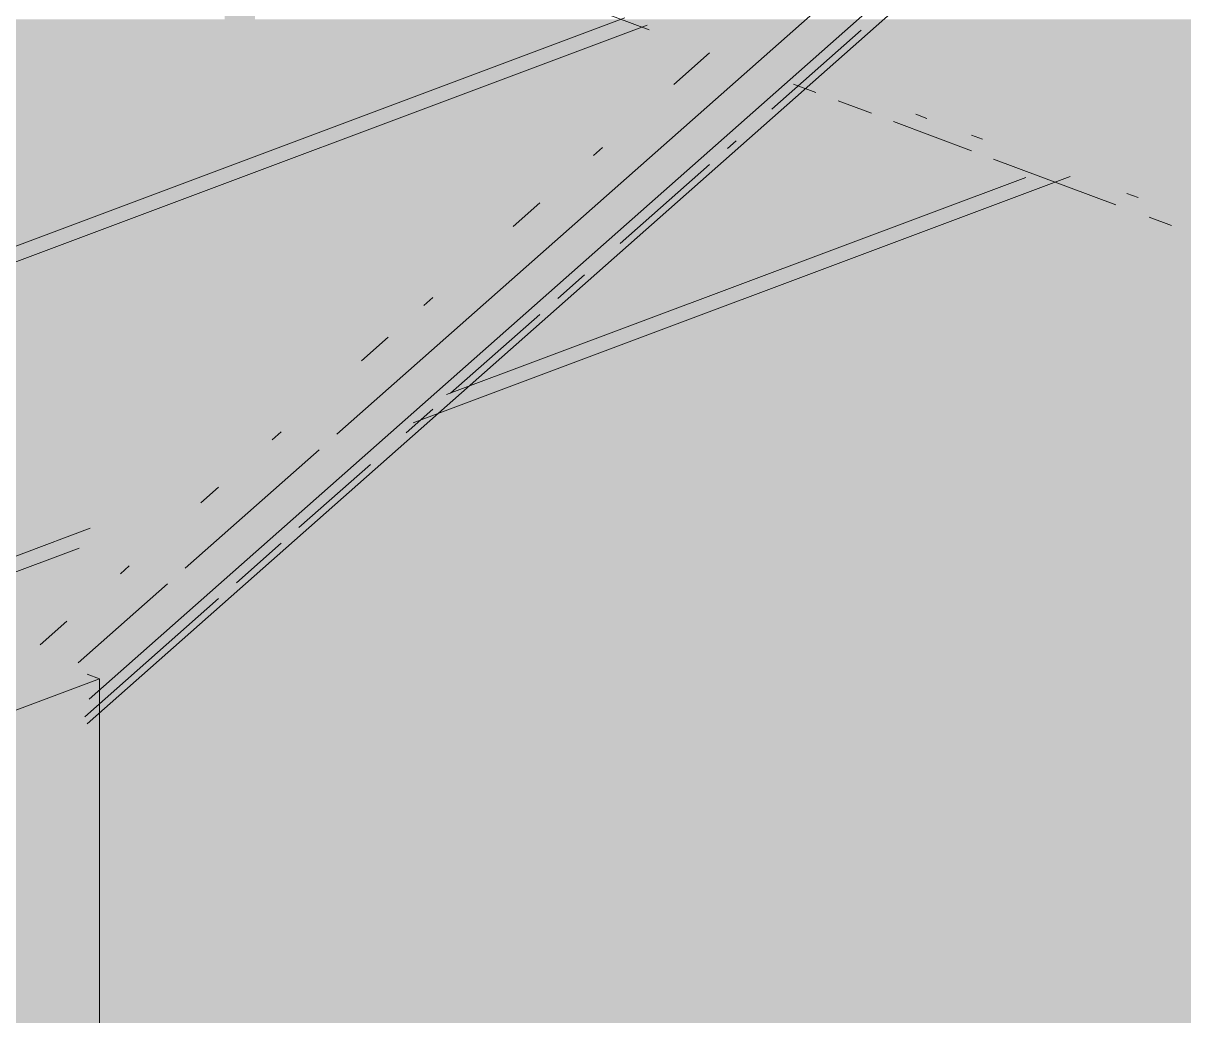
# Paper-space layout '03 3D Building and Roof' of a CAD drawing. Header units: millimetres. Extents: x 5 to 415, y 5 to 292.
# Drawn here: x 95.91 to 102.4, y 57.57 to 63.12 of the extents above; entities that cross this region are included whole.
import ezdxf

# ---------------------------------------------------------------- set-up
doc = ezdxf.new("R2010")
doc.units = ezdxf.units.MM
doc.layers.add('EXISTING', color=7, linetype='Continuous')
doc.layers.add('IMAGES', color=7, linetype='Continuous')

# ---------------------------------------------------------------- blocks, each defined once
blk = doc.blocks.new('SHEET_03')
at = {"layer": 'EXISTING', "color": 250, "lineweight": 9}
for p, q in [((111.2125, 72.5381), (96.2802, 59.342)), ((96.268, 59.2033), (111.2502, 72.4436)), ((97.6663, 60.8244), (110.4012, 72.0786)), ((99.4129, 63.0842), (98.7911, 63.3172)), ((86.1918, 58.2498), (99.277, 63.1516)), ((86.1918, 58.1624), (99.4016, 63.1109)), ((100.1005, 62.6408), (100.5999, 63.0822)), ((99.5511, 62.7788), (99.7509, 62.9554)), ((100.3456, 62.7349), (100.2212, 62.7814)), ((100.6565, 62.6184), (100.4699, 62.6883)), ((100.9052, 62.6126), (100.9673, 62.5893)), ((101.2161, 62.4088), (100.7808, 62.5718)), ((101.2161, 62.4962), (101.2782, 62.4729)), ((99.1017, 62.3816), (99.1516, 62.4258)), ((99.8508, 62.4202), (99.9007, 62.4643)), ((102.0244, 62.106), (101.3404, 62.3622)), ((99.2515, 61.8906), (99.7509, 62.3319)), ((98.0931, 60.8872), (101.7695, 62.2644)), ((98.2801, 61.0446), (101.5202, 62.2584)), ((102.0865, 62.1701), (102.1487, 62.1468)), ((98.6522, 61.9844), (98.802, 62.1168)), ((102.3353, 61.9895), (102.2109, 62.0361)), ((98.9019, 61.5816), (99.0517, 61.714)), ((98.1528, 61.5431), (98.2027, 61.5872)), ((98.3026, 61.052), (98.802, 61.4934)), ((97.8032, 61.2341), (97.953, 61.3665)), ((98.0529, 60.8313), (98.2027, 60.9637)), ((97.3038, 60.7928), (97.3537, 60.8369)), ((96.8173, 60.0741), (97.5664, 60.7361)), ((97.4536, 60.3017), (97.8532, 60.6548)), ((96.9043, 60.4397), (97.0042, 60.528)), ((88.4973, 57.3799), (96.2861, 60.2977)), ((97.104, 59.9928), (97.3537, 60.2135)), ((88.4973, 57.2925), (96.2238, 60.1869)), ((96.4548, 60.0425), (96.5047, 60.0866)), ((96.218, 59.5445), (96.7174, 59.9859)), ((96.255, 59.2425), (97.0042, 59.9045)), ((96.0053, 59.6453), (96.1552, 59.7777)), ((95.5052, 59.1432), (96.3385, 59.4554)), ((96.3385, 59.4554), (96.269, 59.4814)), ((96.3385, 54.3293), (96.3385, 59.4554))]:
    blk.add_line(p, q, dxfattribs=at)
at = {"layer": 'IMAGES', "color": 7}
for points in [[(97.0373, 62.9714), (97.2087, 62.9714), (97.0373, 63.3143), (97.2087, 63.3143)], [(87.2696, 62.9714), (96.0092, 62.9714), (87.2696, 63.1429), (96.0092, 63.1429)], [(96.0092, 62.9714), (96.5233, 62.9714), (96.0092, 63.1429), (96.5233, 63.1429)], [(96.5233, 62.9714), (96.6946, 62.9714), (96.5233, 63.1429), (96.6946, 63.1429)], [(96.6946, 62.9714), (97.0373, 62.9714), (96.6946, 63.1429), (97.0373, 63.1429)], [(97.2087, 62.9714), (97.3801, 62.9714), (97.2087, 63.1429), (97.3801, 63.1429)], [(97.3801, 62.9714), (97.5514, 62.9714), (97.3801, 63.1429), (97.5514, 63.1429)], [(97.5514, 62.9714), (97.7228, 62.9714), (97.5514, 63.1429), (97.7228, 63.1429)], [(97.7228, 62.9714), (98.2369, 62.9714), (97.7228, 63.1429), (98.2369, 63.1429)], [(98.2369, 62.9714), (98.4082, 62.9714), (98.2369, 63.1429), (98.4082, 63.1429)], [(98.4082, 62.9714), (98.5796, 62.9714), (98.4082, 63.1429), (98.5796, 63.1429)], [(98.5796, 62.9714), (98.9223, 62.9714), (98.5796, 63.1429), (98.9223, 63.1429)], [(98.9223, 62.9714), (99.0937, 62.9714), (98.9223, 63.1429), (99.0937, 63.1429)], [(99.0937, 62.9714), (99.2651, 62.9714), (99.0937, 63.1429), (99.2651, 63.1429)], [(99.2651, 62.9714), (99.4364, 62.9714), (99.2651, 63.1429), (99.4364, 63.1429)], [(99.4364, 62.9714), (99.6078, 62.9714), (99.4364, 63.1429), (99.6078, 63.1429)], [(99.6078, 62.9714), (99.9505, 62.9714), (99.6078, 63.1429), (99.9505, 63.1429)], [(99.9505, 62.9714), (100.4646, 62.9714), (99.9505, 63.1429), (100.4646, 63.1429)], [(100.4646, 62.9714), (100.8073, 62.9714), (100.4646, 63.1429), (100.8073, 63.1429)], [(100.8073, 62.9714), (100.9787, 62.9714), (100.8073, 63.1429), (100.9787, 63.1429)], [(100.9787, 62.9714), (101.1501, 62.9714), (100.9787, 63.1429), (101.1501, 63.1429)], [(101.1501, 62.9714), (101.3214, 62.9714), (101.1501, 63.1429), (101.3214, 63.1429)], [(101.3214, 62.9714), (102.0069, 62.9714), (101.3214, 63.1429), (102.0069, 63.1429)], [(102.0069, 62.9714), (102.1782, 62.9714), (102.0069, 63.1429), (102.1782, 63.1429)], [(102.1782, 62.9714), (102.521, 62.9714), (102.1782, 63.1429), (102.521, 63.1429)], [(95.8378, 62.8), (96.0092, 62.8), (95.8378, 62.9714), (96.0092, 62.9714)], [(96.0092, 62.8), (96.1805, 62.8), (96.0092, 62.9714), (96.1805, 62.9714)], [(96.1805, 62.8), (96.3519, 62.8), (96.1805, 62.9714), (96.3519, 62.9714)], [(96.3519, 62.8), (96.5233, 62.8), (96.3519, 62.9714), (96.5233, 62.9714)], [(96.5233, 62.8), (97.0373, 62.8), (96.5233, 62.9714), (97.0373, 62.9714)], [(97.0373, 62.8), (97.2087, 62.8), (97.0373, 62.9714), (97.2087, 62.9714)], [(97.2087, 62.8), (97.8942, 62.8), (97.2087, 62.9714), (97.8942, 62.9714)], [(97.8942, 62.8), (98.0655, 62.8), (97.8942, 62.9714), (98.0655, 62.9714)], [(98.0655, 62.8), (98.2369, 62.8), (98.0655, 62.9714), (98.2369, 62.9714)], [(98.2369, 62.8), (98.4082, 62.8), (98.2369, 62.9714), (98.4082, 62.9714)], [(98.4082, 62.8), (98.5796, 62.8), (98.4082, 62.9714), (98.5796, 62.9714)], [(98.5796, 62.6286), (98.751, 62.6286), (98.5796, 62.9714), (98.751, 62.9714)], [(98.751, 62.8), (99.0937, 62.8), (98.751, 62.9714), (99.0937, 62.9714)], [(99.0937, 62.8), (99.2651, 62.8), (99.0937, 62.9714), (99.2651, 62.9714)], [(99.2651, 62.8), (99.4364, 62.8), (99.2651, 62.9714), (99.4364, 62.9714)], [(99.4364, 62.8), (99.6078, 62.8), (99.4364, 62.9714), (99.6078, 62.9714)], [(99.6078, 62.8), (99.9505, 62.8), (99.6078, 62.9714), (99.9505, 62.9714)], [(99.9505, 62.8), (100.1219, 62.8), (99.9505, 62.9714), (100.1219, 62.9714)], [(100.1219, 62.8), (100.2932, 62.8), (100.1219, 62.9714), (100.2932, 62.9714)], [(100.2932, 62.8), (100.636, 62.8), (100.2932, 62.9714), (100.636, 62.9714)], [(100.636, 62.8), (100.8073, 62.8), (100.636, 62.9714), (100.8073, 62.9714)], [(100.8073, 62.8), (100.9787, 62.8), (100.8073, 62.9714), (100.9787, 62.9714)], [(100.9787, 62.8), (101.1501, 62.8), (100.9787, 62.9714), (101.1501, 62.9714)], [(101.1501, 62.8), (101.6641, 62.8), (101.1501, 62.9714), (101.6641, 62.9714)], [(101.6641, 62.8), (101.8355, 62.8), (101.6641, 62.9714), (101.8355, 62.9714)], [(101.8355, 62.8), (102.521, 62.8), (101.8355, 62.9714), (102.521, 62.9714)], [(95.8378, 62.6286), (96.0092, 62.6286), (95.8378, 62.8), (96.0092, 62.8)], [(96.0092, 62.6286), (96.3519, 62.6286), (96.0092, 62.8), (96.3519, 62.8)], [(96.3519, 62.6286), (96.5233, 62.6286), (96.3519, 62.8), (96.5233, 62.8)], [(96.5233, 62.6286), (97.5514, 62.6286), (96.5233, 62.8), (97.5514, 62.8)], [(97.5514, 62.6286), (97.7228, 62.6286), (97.5514, 62.8), (97.7228, 62.8)], [(97.7228, 62.6286), (98.0655, 62.6286), (97.7228, 62.8), (98.0655, 62.8)], [(98.0655, 62.6286), (98.2369, 62.6286), (98.0655, 62.8), (98.2369, 62.8)], [(98.2369, 62.6286), (98.5796, 62.6286), (98.2369, 62.8), (98.5796, 62.8)], [(98.751, 62.6286), (98.9223, 62.6286), (98.751, 62.8), (98.9223, 62.8)], [(98.9223, 62.4571), (99.0937, 62.4571), (98.9223, 62.8), (99.0937, 62.8)], [(99.0937, 62.6286), (99.2651, 62.6286), (99.0937, 62.8), (99.2651, 62.8)], [(99.2651, 62.6286), (99.4364, 62.6286), (99.2651, 62.8), (99.4364, 62.8)], [(99.4364, 62.4571), (99.6078, 62.4571), (99.4364, 62.8), (99.6078, 62.8)], [(99.6078, 62.6286), (100.1219, 62.6286), (99.6078, 62.8), (100.1219, 62.8)], [(100.1219, 62.6286), (100.2932, 62.6286), (100.1219, 62.8), (100.2932, 62.8)], [(100.2932, 62.6286), (100.4646, 62.6286), (100.2932, 62.8), (100.4646, 62.8)], [(100.4646, 62.6286), (100.636, 62.6286), (100.4646, 62.8), (100.636, 62.8)], [(100.636, 62.6286), (100.9787, 62.6286), (100.636, 62.8), (100.9787, 62.8)], [(100.9787, 62.6286), (101.1501, 62.6286), (100.9787, 62.8), (101.1501, 62.8)], [(101.1501, 62.6286), (101.3214, 62.6286), (101.1501, 62.8), (101.3214, 62.8)], [(101.3214, 62.6286), (101.4928, 62.6286), (101.3214, 62.8), (101.4928, 62.8)], [(101.4928, 62.6286), (101.6641, 62.6286), (101.4928, 62.8), (101.6641, 62.8)], [(101.6641, 62.6286), (101.8355, 62.6286), (101.6641, 62.8), (101.8355, 62.8)], [(101.8355, 62.6286), (102.8637, 62.6286), (101.8355, 62.8), (102.8637, 62.8)], [(95.4951, 62.4571), (96.866, 62.4571), (95.4951, 62.6286), (96.866, 62.6286)], [(96.866, 62.4571), (97.3801, 62.4571), (96.866, 62.6286), (97.3801, 62.6286)], [(97.3801, 62.4571), (97.5514, 62.4571), (97.3801, 62.6286), (97.5514, 62.6286)], [(97.5514, 62.4571), (97.7228, 62.4571), (97.5514, 62.6286), (97.7228, 62.6286)], [(97.7228, 62.4571), (97.8942, 62.4571), (97.7228, 62.6286), (97.8942, 62.6286)], [(97.8942, 62.4571), (98.0655, 62.4571), (97.8942, 62.6286), (98.0655, 62.6286)], [(98.0655, 62.4571), (98.4082, 62.4571), (98.0655, 62.6286), (98.4082, 62.6286)], [(98.4082, 62.4571), (98.5796, 62.4571), (98.4082, 62.6286), (98.5796, 62.6286)], [(98.5796, 62.4571), (98.9223, 62.4571), (98.5796, 62.6286), (98.9223, 62.6286)], [(99.0937, 62.4571), (99.2651, 62.4571), (99.0937, 62.6286), (99.2651, 62.6286)], [(99.2651, 62.4571), (99.4364, 62.4571), (99.2651, 62.6286), (99.4364, 62.6286)], [(99.6078, 62.4571), (99.9505, 62.4571), (99.6078, 62.6286), (99.9505, 62.6286)], [(99.9505, 62.4571), (100.2932, 62.4571), (99.9505, 62.6286), (100.2932, 62.6286)], [(100.2932, 62.4571), (100.4646, 62.4571), (100.2932, 62.6286), (100.4646, 62.6286)], [(100.4646, 62.4571), (100.8073, 62.4571), (100.4646, 62.6286), (100.8073, 62.6286)], [(100.8073, 62.4571), (100.9787, 62.4571), (100.8073, 62.6286), (100.9787, 62.6286)], [(100.9787, 62.4571), (101.1501, 62.4571), (100.9787, 62.6286), (101.1501, 62.6286)], [(101.1501, 62.4571), (101.3214, 62.4571), (101.1501, 62.6286), (101.3214, 62.6286)], [(101.3214, 62.4571), (101.6641, 62.4571), (101.3214, 62.6286), (101.6641, 62.6286)], [(101.6641, 62.4571), (101.8355, 62.4571), (101.6641, 62.6286), (101.8355, 62.6286)], [(101.8355, 62.4571), (102.0069, 62.4571), (101.8355, 62.6286), (102.0069, 62.6286)], [(102.0069, 62.4571), (103.5491, 62.4571), (102.0069, 62.6286), (103.5491, 62.6286)], [(95.4951, 62.2857), (96.5233, 62.2857), (95.4951, 62.4571), (96.5233, 62.4571)], [(96.5233, 62.2857), (96.6946, 62.2857), (96.5233, 62.4571), (96.6946, 62.4571)], [(96.6946, 62.2857), (96.866, 62.2857), (96.6946, 62.4571), (96.866, 62.4571)], [(96.866, 62.2857), (97.0373, 62.2857), (96.866, 62.4571), (97.0373, 62.4571)], [(97.0373, 62.2857), (97.2087, 62.2857), (97.0373, 62.4571), (97.2087, 62.4571)], [(97.2087, 62.1143), (97.3801, 62.1143), (97.2087, 62.4571), (97.3801, 62.4571)], [(97.3801, 62.2857), (97.7228, 62.2857), (97.3801, 62.4571), (97.7228, 62.4571)], [(97.7228, 62.2857), (97.8942, 62.2857), (97.7228, 62.4571), (97.8942, 62.4571)], [(97.8942, 62.2857), (98.0655, 62.2857), (97.8942, 62.4571), (98.0655, 62.4571)], [(98.0655, 62.1143), (98.2369, 62.1143), (98.0655, 62.4571), (98.2369, 62.4571)], [(98.2369, 62.2857), (98.4082, 62.2857), (98.2369, 62.4571), (98.4082, 62.4571)], [(98.4082, 61.9429), (98.5796, 61.9429), (98.4082, 62.4571), (98.5796, 62.4571)], [(98.5796, 62.2857), (98.751, 62.2857), (98.5796, 62.4571), (98.751, 62.4571)], [(98.751, 62.2857), (98.9223, 62.2857), (98.751, 62.4571), (98.9223, 62.4571)], [(98.9223, 62.2857), (99.0937, 62.2857), (98.9223, 62.4571), (99.0937, 62.4571)], [(99.0937, 62.2857), (99.2651, 62.2857), (99.0937, 62.4571), (99.2651, 62.4571)], [(99.2651, 62.2857), (99.6078, 62.2857), (99.2651, 62.4571), (99.6078, 62.4571)], [(99.6078, 62.2857), (99.7792, 62.2857), (99.6078, 62.4571), (99.7792, 62.4571)], [(99.7792, 62.2857), (100.1219, 62.2857), (99.7792, 62.4571), (100.1219, 62.4571)], [(100.1219, 62.2857), (100.2932, 62.2857), (100.1219, 62.4571), (100.2932, 62.4571)], [(100.2932, 62.2857), (100.4646, 62.2857), (100.2932, 62.4571), (100.4646, 62.4571)], [(100.4646, 62.1143), (100.636, 62.1143), (100.4646, 62.4571), (100.636, 62.4571)], [(100.636, 62.2857), (100.9787, 62.2857), (100.636, 62.4571), (100.9787, 62.4571)], [(100.9787, 62.2857), (101.1501, 62.2857), (100.9787, 62.4571), (101.1501, 62.4571)], [(101.1501, 62.2857), (101.3214, 62.2857), (101.1501, 62.4571), (101.3214, 62.4571)], [(101.3214, 62.2857), (101.4928, 62.2857), (101.3214, 62.4571), (101.4928, 62.4571)], [(101.4928, 62.2857), (101.6641, 62.2857), (101.4928, 62.4571), (101.6641, 62.4571)], [(101.6641, 62.2857), (101.8355, 62.2857), (101.6641, 62.4571), (101.8355, 62.4571)], [(101.8355, 62.2857), (102.0069, 62.2857), (101.8355, 62.4571), (102.0069, 62.4571)], [(102.0069, 62.2857), (102.3496, 62.2857), (102.0069, 62.4571), (102.3496, 62.4571)], [(102.3496, 62.2857), (102.6923, 62.2857), (102.3496, 62.4571), (102.6923, 62.4571)], [(94.6383, 62.1143), (96.0092, 62.1143), (94.6383, 62.2857), (96.0092, 62.2857)], [(96.0092, 62.1143), (96.1805, 62.1143), (96.0092, 62.2857), (96.1805, 62.2857)], [(96.1805, 62.1143), (96.3519, 62.1143), (96.1805, 62.2857), (96.3519, 62.2857)], [(96.3519, 62.1143), (96.5233, 62.1143), (96.3519, 62.2857), (96.5233, 62.2857)], [(96.5233, 62.1143), (96.6946, 62.1143), (96.5233, 62.2857), (96.6946, 62.2857)], [(96.6946, 62.1143), (96.866, 62.1143), (96.6946, 62.2857), (96.866, 62.2857)], [(96.866, 62.1143), (97.0373, 62.1143), (96.866, 62.2857), (97.0373, 62.2857)], [(97.0373, 62.1143), (97.2087, 62.1143), (97.0373, 62.2857), (97.2087, 62.2857)], [(97.3801, 62.1143), (97.5514, 62.1143), (97.3801, 62.2857), (97.5514, 62.2857)], [(97.5514, 62.1143), (97.7228, 62.1143), (97.5514, 62.2857), (97.7228, 62.2857)], [(97.7228, 62.1143), (98.0655, 62.1143), (97.7228, 62.2857), (98.0655, 62.2857)], [(98.2369, 62.1143), (98.4082, 62.1143), (98.2369, 62.2857), (98.4082, 62.2857)], [(98.5796, 62.1143), (98.9223, 62.1143), (98.5796, 62.2857), (98.9223, 62.2857)], [(98.9223, 62.1143), (99.2651, 62.1143), (98.9223, 62.2857), (99.2651, 62.2857)], [(99.2651, 62.1143), (99.6078, 62.1143), (99.2651, 62.2857), (99.6078, 62.2857)], [(99.6078, 62.1143), (99.7792, 62.1143), (99.6078, 62.2857), (99.7792, 62.2857)], [(99.7792, 62.1143), (99.9505, 62.1143), (99.7792, 62.2857), (99.9505, 62.2857)], [(99.9505, 62.1143), (100.1219, 62.1143), (99.9505, 62.2857), (100.1219, 62.2857)], [(100.1219, 62.1143), (100.4646, 62.1143), (100.1219, 62.2857), (100.4646, 62.2857)], [(100.636, 62.1143), (100.8073, 62.1143), (100.636, 62.2857), (100.8073, 62.2857)], [(100.8073, 62.1143), (100.9787, 62.1143), (100.8073, 62.2857), (100.9787, 62.2857)], [(100.9787, 62.1143), (101.1501, 62.1143), (100.9787, 62.2857), (101.1501, 62.2857)], [(101.1501, 62.1143), (101.3214, 62.1143), (101.1501, 62.2857), (101.3214, 62.2857)], [(101.3214, 62.1143), (101.6641, 62.1143), (101.3214, 62.2857), (101.6641, 62.2857)], [(101.6641, 62.1143), (101.8355, 62.1143), (101.6641, 62.2857), (101.8355, 62.2857)], [(101.8355, 62.1143), (102.0069, 62.1143), (101.8355, 62.2857), (102.0069, 62.2857)], [(102.0069, 62.1143), (102.1782, 62.1143), (102.0069, 62.2857), (102.1782, 62.2857)], [(102.1782, 62.1143), (102.3496, 62.1143), (102.1782, 62.2857), (102.3496, 62.2857)], [(102.3496, 62.1143), (102.6923, 62.1143), (102.3496, 62.2857), (102.6923, 62.2857)], [(95.8378, 61.9429), (96.0092, 61.9429), (95.8378, 62.1143), (96.0092, 62.1143)], [(96.0092, 61.9429), (96.1805, 61.9429), (96.0092, 62.1143), (96.1805, 62.1143)], [(96.1805, 61.9429), (96.3519, 61.9429), (96.1805, 62.1143), (96.3519, 62.1143)], [(96.3519, 61.9429), (96.866, 61.9429), (96.3519, 62.1143), (96.866, 62.1143)], [(96.866, 61.9429), (97.0373, 61.9429), (96.866, 62.1143), (97.0373, 62.1143)], [(97.0373, 61.9429), (97.2087, 61.9429), (97.0373, 62.1143), (97.2087, 62.1143)], [(97.2087, 61.9429), (97.5514, 61.9429), (97.2087, 62.1143), (97.5514, 62.1143)], [(97.5514, 61.9429), (98.0655, 61.9429), (97.5514, 62.1143), (98.0655, 62.1143)], [(98.0655, 61.9429), (98.2369, 61.9429), (98.0655, 62.1143), (98.2369, 62.1143)], [(98.2369, 61.9429), (98.4082, 61.9429), (98.2369, 62.1143), (98.4082, 62.1143)], [(98.5796, 61.7714), (98.751, 61.7714), (98.5796, 62.1143), (98.751, 62.1143)], [(98.751, 61.9429), (99.4364, 61.9429), (98.751, 62.1143), (99.4364, 62.1143)], [(99.4364, 61.9429), (99.6078, 61.9429), (99.4364, 62.1143), (99.6078, 62.1143)], [(99.6078, 61.9429), (99.7792, 61.9429), (99.6078, 62.1143), (99.7792, 62.1143)], [(99.7792, 61.9429), (99.9505, 61.9429), (99.7792, 62.1143), (99.9505, 62.1143)], [(99.9505, 61.9429), (100.1219, 61.9429), (99.9505, 62.1143), (100.1219, 62.1143)], [(100.1219, 61.9429), (100.2932, 61.9429), (100.1219, 62.1143), (100.2932, 62.1143)], [(100.2932, 61.9429), (100.4646, 61.9429), (100.2932, 62.1143), (100.4646, 62.1143)], [(100.4646, 61.9429), (100.636, 61.9429), (100.4646, 62.1143), (100.636, 62.1143)], [(100.636, 61.9429), (100.8073, 61.9429), (100.636, 62.1143), (100.8073, 62.1143)], [(100.8073, 61.9429), (100.9787, 61.9429), (100.8073, 62.1143), (100.9787, 62.1143)], [(100.9787, 61.9429), (101.1501, 61.9429), (100.9787, 62.1143), (101.1501, 62.1143)], [(101.1501, 61.9429), (101.3214, 61.9429), (101.1501, 62.1143), (101.3214, 62.1143)], [(101.3214, 61.9429), (101.6641, 61.9429), (101.3214, 62.1143), (101.6641, 62.1143)], [(101.6641, 61.9429), (101.8355, 61.9429), (101.6641, 62.1143), (101.8355, 62.1143)], [(101.8355, 61.9429), (102.1782, 61.9429), (101.8355, 62.1143), (102.1782, 62.1143)], [(102.1782, 61.9429), (102.3496, 61.9429), (102.1782, 62.1143), (102.3496, 62.1143)], [(102.3496, 61.9429), (102.6923, 61.9429), (102.3496, 62.1143), (102.6923, 62.1143)], [(95.8378, 61.6), (96.0092, 61.6), (95.8378, 61.9429), (96.0092, 61.9429)], [(96.0092, 61.7714), (96.3519, 61.7714), (96.0092, 61.9429), (96.3519, 61.9429)], [(96.3519, 61.7714), (96.5233, 61.7714), (96.3519, 61.9429), (96.5233, 61.9429)], [(96.5233, 61.7714), (96.6946, 61.7714), (96.5233, 61.9429), (96.6946, 61.9429)], [(96.6946, 61.7714), (97.0373, 61.7714), (96.6946, 61.9429), (97.0373, 61.9429)], [(97.0373, 61.7714), (97.8942, 61.7714), (97.0373, 61.9429), (97.8942, 61.9429)], [(97.8942, 61.7714), (98.0655, 61.7714), (97.8942, 61.9429), (98.0655, 61.9429)], [(98.0655, 61.7714), (98.2369, 61.7714), (98.0655, 61.9429), (98.2369, 61.9429)], [(98.2369, 61.7714), (98.4082, 61.7714), (98.2369, 61.9429), (98.4082, 61.9429)], [(98.4082, 61.7714), (98.5796, 61.7714), (98.4082, 61.9429), (98.5796, 61.9429)], [(98.751, 61.7714), (98.9223, 61.7714), (98.751, 61.9429), (98.9223, 61.9429)], [(98.9223, 61.7714), (99.0937, 61.7714), (98.9223, 61.9429), (99.0937, 61.9429)], [(99.0937, 61.7714), (99.2651, 61.7714), (99.0937, 61.9429), (99.2651, 61.9429)], [(99.2651, 61.7714), (99.4364, 61.7714), (99.2651, 61.9429), (99.4364, 61.9429)], [(99.4364, 61.7714), (99.6078, 61.7714), (99.4364, 61.9429), (99.6078, 61.9429)], [(99.6078, 61.6), (99.7792, 61.6), (99.6078, 61.9429), (99.7792, 61.9429)], [(99.7792, 61.7714), (99.9505, 61.7714), (99.7792, 61.9429), (99.9505, 61.9429)], [(99.9505, 61.7714), (100.1219, 61.7714), (99.9505, 61.9429), (100.1219, 61.9429)], [(100.1219, 61.7714), (100.2932, 61.7714), (100.1219, 61.9429), (100.2932, 61.9429)], [(100.2932, 61.7714), (100.4646, 61.7714), (100.2932, 61.9429), (100.4646, 61.9429)], [(100.4646, 61.7714), (100.9787, 61.7714), (100.4646, 61.9429), (100.9787, 61.9429)], [(100.9787, 61.7714), (101.1501, 61.7714), (100.9787, 61.9429), (101.1501, 61.9429)], [(101.1501, 61.7714), (101.3214, 61.7714), (101.1501, 61.9429), (101.3214, 61.9429)], [(101.3214, 61.7714), (101.6641, 61.7714), (101.3214, 61.9429), (101.6641, 61.9429)], [(101.6641, 61.7714), (101.8355, 61.7714), (101.6641, 61.9429), (101.8355, 61.9429)], [(101.8355, 61.7714), (102.1782, 61.7714), (101.8355, 61.9429), (102.1782, 61.9429)], [(102.1782, 61.7714), (102.3496, 61.7714), (102.1782, 61.9429), (102.3496, 61.9429)], [(102.3496, 61.7714), (102.521, 61.7714), (102.3496, 61.9429), (102.521, 61.9429)], [(96.0092, 61.6), (96.1805, 61.6), (96.0092, 61.7714), (96.1805, 61.7714)], [(96.1805, 61.6), (96.6946, 61.6), (96.1805, 61.7714), (96.6946, 61.7714)], [(96.6946, 61.6), (97.7228, 61.6), (96.6946, 61.7714), (97.7228, 61.7714)], [(97.7228, 61.4286), (97.8942, 61.4286), (97.7228, 61.7714), (97.8942, 61.7714)], [(97.8942, 61.6), (98.0655, 61.6), (97.8942, 61.7714), (98.0655, 61.7714)], [(98.0655, 61.6), (98.2369, 61.6), (98.0655, 61.7714), (98.2369, 61.7714)], [(98.2369, 61.6), (98.4082, 61.6), (98.2369, 61.7714), (98.4082, 61.7714)], [(98.4082, 61.6), (98.751, 61.6), (98.4082, 61.7714), (98.751, 61.7714)], [(98.751, 61.4286), (99.0937, 61.4286), (98.751, 61.7714), (99.0937, 61.7714)], [(99.0937, 61.6), (99.2651, 61.6), (99.0937, 61.7714), (99.2651, 61.7714)], [(99.2651, 61.6), (99.4364, 61.6), (99.2651, 61.7714), (99.4364, 61.7714)], [(99.4364, 61.6), (99.6078, 61.6), (99.4364, 61.7714), (99.6078, 61.7714)], [(99.7792, 61.6), (99.9505, 61.6), (99.7792, 61.7714), (99.9505, 61.7714)], [(99.9505, 61.6), (100.1219, 61.6), (99.9505, 61.7714), (100.1219, 61.7714)], [(100.1219, 61.6), (100.2932, 61.6), (100.1219, 61.7714), (100.2932, 61.7714)], [(100.2932, 61.6), (100.4646, 61.6), (100.2932, 61.7714), (100.4646, 61.7714)], [(100.4646, 61.6), (100.636, 61.6), (100.4646, 61.7714), (100.636, 61.7714)], [(100.636, 61.6), (100.8073, 61.6), (100.636, 61.7714), (100.8073, 61.7714)], [(100.8073, 61.6), (101.3214, 61.6), (100.8073, 61.7714), (101.3214, 61.7714)], [(101.3214, 61.6), (102.1782, 61.6), (101.3214, 61.7714), (102.1782, 61.7714)], [(102.1782, 61.6), (102.6923, 61.6), (102.1782, 61.7714), (102.6923, 61.7714)], [(95.8378, 61.4286), (96.1805, 61.4286), (95.8378, 61.6), (96.1805, 61.6)], [(96.1805, 61.4286), (97.5514, 61.4286), (96.1805, 61.6), (97.5514, 61.6)], [(97.5514, 61.4286), (97.7228, 61.4286), (97.5514, 61.6), (97.7228, 61.6)], [(97.8942, 61.4286), (98.2369, 61.4286), (97.8942, 61.6), (98.2369, 61.6)], [(98.2369, 61.4286), (98.4082, 61.4286), (98.2369, 61.6), (98.4082, 61.6)], [(98.4082, 61.4286), (98.751, 61.4286), (98.4082, 61.6), (98.751, 61.6)], [(99.0937, 61.4286), (99.2651, 61.4286), (99.0937, 61.6), (99.2651, 61.6)], [(99.2651, 61.4286), (99.4364, 61.4286), (99.2651, 61.6), (99.4364, 61.6)], [(99.4364, 61.4286), (99.6078, 61.4286), (99.4364, 61.6), (99.6078, 61.6)], [(99.6078, 61.4286), (100.1219, 61.4286), (99.6078, 61.6), (100.1219, 61.6)], [(100.1219, 61.4286), (100.4646, 61.4286), (100.1219, 61.6), (100.4646, 61.6)], [(100.4646, 61.4286), (100.8073, 61.4286), (100.4646, 61.6), (100.8073, 61.6)], [(100.8073, 61.4286), (102.6923, 61.4286), (100.8073, 61.6), (102.6923, 61.6)], [(95.8378, 61.2571), (97.5514, 61.2571), (95.8378, 61.4286), (97.5514, 61.4286)], [(97.5514, 61.2571), (97.8942, 61.2571), (97.5514, 61.4286), (97.8942, 61.4286)], [(97.8942, 61.0857), (98.0655, 61.0857), (97.8942, 61.4286), (98.0655, 61.4286)], [(98.0655, 61.2571), (98.4082, 61.2571), (98.0655, 61.4286), (98.4082, 61.4286)], [(98.4082, 61.2571), (98.5796, 61.2571), (98.4082, 61.4286), (98.5796, 61.4286)], [(98.5796, 61.2571), (98.751, 61.2571), (98.5796, 61.4286), (98.751, 61.4286)], [(98.751, 61.2571), (98.9223, 61.2571), (98.751, 61.4286), (98.9223, 61.4286)], [(98.9223, 61.2571), (99.0937, 61.2571), (98.9223, 61.4286), (99.0937, 61.4286)], [(99.0937, 61.0857), (99.2651, 61.0857), (99.0937, 61.4286), (99.2651, 61.4286)], [(99.2651, 61.2571), (99.6078, 61.2571), (99.2651, 61.4286), (99.6078, 61.4286)], [(99.6078, 61.2571), (99.9505, 61.2571), (99.6078, 61.4286), (99.9505, 61.4286)], [(99.9505, 61.2571), (100.1219, 61.2571), (99.9505, 61.4286), (100.1219, 61.4286)], [(100.1219, 61.2571), (100.4646, 61.2571), (100.1219, 61.4286), (100.4646, 61.4286)], [(100.4646, 61.2571), (102.8637, 61.2571), (100.4646, 61.4286), (102.8637, 61.4286)], [(95.3237, 61.0857), (97.0373, 61.0857), (95.3237, 61.2571), (97.0373, 61.2571)], [(97.0373, 61.0857), (97.2087, 61.0857), (97.0373, 61.2571), (97.2087, 61.2571)], [(97.2087, 61.0857), (97.3801, 61.0857), (97.2087, 61.2571), (97.3801, 61.2571)], [(97.3801, 61.0857), (97.5514, 61.0857), (97.3801, 61.2571), (97.5514, 61.2571)], [(97.5514, 61.0857), (97.7228, 61.0857), (97.5514, 61.2571), (97.7228, 61.2571)], [(97.7228, 61.0857), (97.8942, 61.0857), (97.7228, 61.2571), (97.8942, 61.2571)], [(98.0655, 61.0857), (98.2369, 61.0857), (98.0655, 61.2571), (98.2369, 61.2571)], [(98.2369, 61.0857), (98.4082, 61.0857), (98.2369, 61.2571), (98.4082, 61.2571)], [(98.4082, 61.0857), (98.5796, 61.0857), (98.4082, 61.2571), (98.5796, 61.2571)], [(98.5796, 61.0857), (98.751, 61.0857), (98.5796, 61.2571), (98.751, 61.2571)], [(98.751, 61.0857), (99.0937, 61.0857), (98.751, 61.2571), (99.0937, 61.2571)], [(99.2651, 61.0857), (99.4364, 61.0857), (99.2651, 61.2571), (99.4364, 61.2571)], [(99.4364, 61.0857), (99.6078, 61.0857), (99.4364, 61.2571), (99.6078, 61.2571)], [(99.6078, 61.0857), (99.9505, 61.0857), (99.6078, 61.2571), (99.9505, 61.2571)], [(99.9505, 61.0857), (103.5491, 61.0857), (99.9505, 61.2571), (103.5491, 61.2571)], [(94.8096, 60.9143), (96.6946, 60.9143), (94.8096, 61.0857), (96.6946, 61.0857)], [(96.6946, 60.9143), (97.0373, 60.9143), (96.6946, 61.0857), (97.0373, 61.0857)], [(97.0373, 60.9143), (97.2087, 60.9143), (97.0373, 61.0857), (97.2087, 61.0857)], [(97.2087, 60.9143), (97.3801, 60.9143), (97.2087, 61.0857), (97.3801, 61.0857)], [(97.3801, 60.9143), (97.7228, 60.9143), (97.3801, 61.0857), (97.7228, 61.0857)], [(97.7228, 60.9143), (97.8942, 60.9143), (97.7228, 61.0857), (97.8942, 61.0857)], [(97.8942, 60.9143), (98.2369, 60.9143), (97.8942, 61.0857), (98.2369, 61.0857)], [(98.2369, 60.9143), (98.751, 60.9143), (98.2369, 61.0857), (98.751, 61.0857)], [(98.751, 60.9143), (98.9223, 60.9143), (98.751, 61.0857), (98.9223, 61.0857)], [(98.9223, 60.9143), (99.0937, 60.9143), (98.9223, 61.0857), (99.0937, 61.0857)], [(99.0937, 60.9143), (99.4364, 60.9143), (99.0937, 61.0857), (99.4364, 61.0857)], [(99.4364, 60.9143), (104.0632, 60.9143), (99.4364, 61.0857), (104.0632, 61.0857)], [(94.4669, 60.7429), (96.0092, 60.7429), (94.4669, 60.9143), (96.0092, 60.9143)], [(96.0092, 60.7429), (96.3519, 60.7429), (96.0092, 60.9143), (96.3519, 60.9143)], [(96.3519, 60.5714), (96.5233, 60.5714), (96.3519, 60.9143), (96.5233, 60.9143)], [(96.5233, 60.7429), (96.6946, 60.7429), (96.5233, 60.9143), (96.6946, 60.9143)], [(96.6946, 60.7429), (96.866, 60.7429), (96.6946, 60.9143), (96.866, 60.9143)], [(96.866, 60.7429), (97.0373, 60.7429), (96.866, 60.9143), (97.0373, 60.9143)], [(97.0373, 60.7429), (97.2087, 60.7429), (97.0373, 60.9143), (97.2087, 60.9143)], [(97.2087, 60.7429), (97.3801, 60.7429), (97.2087, 60.9143), (97.3801, 60.9143)], [(97.3801, 60.7429), (97.5514, 60.7429), (97.3801, 60.9143), (97.5514, 60.9143)], [(97.5514, 60.7429), (97.7228, 60.7429), (97.5514, 60.9143), (97.7228, 60.9143)], [(97.7228, 60.7429), (98.0655, 60.7429), (97.7228, 60.9143), (98.0655, 60.9143)], [(98.0655, 60.7429), (98.2369, 60.7429), (98.0655, 60.9143), (98.2369, 60.9143)], [(98.2369, 60.7429), (98.4082, 60.7429), (98.2369, 60.9143), (98.4082, 60.9143)], [(98.4082, 60.5714), (98.5796, 60.5714), (98.4082, 60.9143), (98.5796, 60.9143)], [(98.5796, 60.7429), (98.9223, 60.7429), (98.5796, 60.9143), (98.9223, 60.9143)], [(98.9223, 60.7429), (99.0937, 60.7429), (98.9223, 60.9143), (99.0937, 60.9143)], [(99.0937, 60.7429), (104.406, 60.7429), (99.0937, 60.9143), (104.406, 60.9143)], [(93.9528, 60.5714), (96.0092, 60.5714), (93.9528, 60.7429), (96.0092, 60.7429)], [(96.0092, 60.5714), (96.1805, 60.5714), (96.0092, 60.7429), (96.1805, 60.7429)], [(96.1805, 60.5714), (96.3519, 60.5714), (96.1805, 60.7429), (96.3519, 60.7429)], [(96.5233, 60.5714), (96.866, 60.5714), (96.5233, 60.7429), (96.866, 60.7429)], [(96.866, 60.5714), (97.0373, 60.5714), (96.866, 60.7429), (97.0373, 60.7429)], [(97.0373, 60.5714), (97.2087, 60.5714), (97.0373, 60.7429), (97.2087, 60.7429)], [(97.2087, 60.5714), (97.3801, 60.5714), (97.2087, 60.7429), (97.3801, 60.7429)], [(97.3801, 60.5714), (97.5514, 60.5714), (97.3801, 60.7429), (97.5514, 60.7429)], [(97.5514, 60.5714), (97.7228, 60.5714), (97.5514, 60.7429), (97.7228, 60.7429)], [(97.7228, 60.5714), (98.0655, 60.5714), (97.7228, 60.7429), (98.0655, 60.7429)], [(98.0655, 60.5714), (98.2369, 60.5714), (98.0655, 60.7429), (98.2369, 60.7429)], [(98.2369, 60.5714), (98.4082, 60.5714), (98.2369, 60.7429), (98.4082, 60.7429)], [(98.5796, 60.5714), (104.92, 60.5714), (98.5796, 60.7429), (104.92, 60.7429)], [(95.8378, 60.4), (96.0092, 60.4), (95.8378, 60.5714), (96.0092, 60.5714)], [(96.0092, 60.4), (96.1805, 60.4), (96.0092, 60.5714), (96.1805, 60.5714)], [(96.1805, 60.4), (96.3519, 60.4), (96.1805, 60.5714), (96.3519, 60.5714)], [(96.3519, 60.4), (96.5233, 60.4), (96.3519, 60.5714), (96.5233, 60.5714)], [(96.5233, 60.4), (96.6946, 60.4), (96.5233, 60.5714), (96.6946, 60.5714)], [(96.6946, 60.0571), (96.866, 60.0571), (96.6946, 60.5714), (96.866, 60.5714)], [(96.866, 60.0571), (97.0373, 60.0571), (96.866, 60.5714), (97.0373, 60.5714)], [(97.0373, 60.4), (97.5514, 60.4), (97.0373, 60.5714), (97.5514, 60.5714)], [(97.5514, 60.4), (97.8942, 60.4), (97.5514, 60.5714), (97.8942, 60.5714)], [(97.8942, 60.4), (98.0655, 60.4), (97.8942, 60.5714), (98.0655, 60.5714)], [(98.0655, 60.4), (98.2369, 60.4), (98.0655, 60.5714), (98.2369, 60.5714)], [(98.2369, 60.4), (98.4082, 60.4), (98.2369, 60.5714), (98.4082, 60.5714)], [(98.4082, 60.4), (105.2628, 60.4), (98.4082, 60.5714), (105.2628, 60.5714)], [(95.8378, 60.2286), (96.0092, 60.2286), (95.8378, 60.4), (96.0092, 60.4)], [(96.0092, 60.2286), (96.1805, 60.2286), (96.0092, 60.4), (96.1805, 60.4)], [(96.1805, 60.2286), (96.3519, 60.2286), (96.1805, 60.4), (96.3519, 60.4)], [(96.3519, 60.2286), (96.5233, 60.2286), (96.3519, 60.4), (96.5233, 60.4)], [(96.5233, 60.2286), (96.6946, 60.2286), (96.5233, 60.4), (96.6946, 60.4)], [(97.0373, 60.2286), (97.3801, 60.2286), (97.0373, 60.4), (97.3801, 60.4)], [(97.3801, 60.2286), (97.7228, 60.2286), (97.3801, 60.4), (97.7228, 60.4)], [(97.7228, 60.2286), (97.8942, 60.2286), (97.7228, 60.4), (97.8942, 60.4)], [(97.8942, 60.2286), (98.0655, 60.2286), (97.8942, 60.4), (98.0655, 60.4)], [(98.0655, 60.2286), (105.7769, 60.2286), (98.0655, 60.4), (105.7769, 60.4)], [(95.8378, 60.0571), (96.0092, 60.0571), (95.8378, 60.2286), (96.0092, 60.2286)], [(96.0092, 60.0571), (96.1805, 60.0571), (96.0092, 60.2286), (96.1805, 60.2286)], [(96.1805, 60.0571), (96.3519, 60.0571), (96.1805, 60.2286), (96.3519, 60.2286)], [(96.3519, 60.0571), (96.5233, 60.0571), (96.3519, 60.2286), (96.5233, 60.2286)], [(96.5233, 60.0571), (96.6946, 60.0571), (96.5233, 60.2286), (96.6946, 60.2286)], [(97.0373, 60.0571), (97.5514, 60.0571), (97.0373, 60.2286), (97.5514, 60.2286)], [(97.5514, 60.0571), (97.7228, 60.0571), (97.5514, 60.2286), (97.7228, 60.2286)], [(97.7228, 60.0571), (97.8942, 60.0571), (97.7228, 60.2286), (97.8942, 60.2286)], [(97.8942, 60.0571), (106.4623, 60.0571), (97.8942, 60.2286), (106.4623, 60.2286)], [(95.8378, 59.8857), (96.1805, 59.8857), (95.8378, 60.0571), (96.1805, 60.0571)], [(96.1805, 59.8857), (96.3519, 59.8857), (96.1805, 60.0571), (96.3519, 60.0571)], [(96.3519, 59.8857), (96.5233, 59.8857), (96.3519, 60.0571), (96.5233, 60.0571)], [(96.5233, 59.8857), (96.6946, 59.8857), (96.5233, 60.0571), (96.6946, 60.0571)], [(96.6946, 59.8857), (96.866, 59.8857), (96.6946, 60.0571), (96.866, 60.0571)], [(96.866, 59.8857), (97.0373, 59.8857), (96.866, 60.0571), (97.0373, 60.0571)], [(97.0373, 59.8857), (97.2087, 59.8857), (97.0373, 60.0571), (97.2087, 60.0571)], [(97.2087, 59.8857), (97.3801, 59.8857), (97.2087, 60.0571), (97.3801, 60.0571)], [(97.3801, 59.8857), (97.5514, 59.8857), (97.3801, 60.0571), (97.5514, 60.0571)], [(97.5514, 59.8857), (97.7228, 59.8857), (97.5514, 60.0571), (97.7228, 60.0571)], [(97.7228, 59.8857), (106.6337, 59.8857), (97.7228, 60.0571), (106.6337, 60.0571)], [(95.8378, 59.7143), (96.0092, 59.7143), (95.8378, 59.8857), (96.0092, 59.8857)], [(96.0092, 59.7143), (96.1805, 59.7143), (96.0092, 59.8857), (96.1805, 59.8857)], [(96.1805, 59.7143), (96.3519, 59.7143), (96.1805, 59.8857), (96.3519, 59.8857)], [(96.3519, 59.7143), (96.5233, 59.7143), (96.3519, 59.8857), (96.5233, 59.8857)], [(96.5233, 59.7143), (96.866, 59.7143), (96.5233, 59.8857), (96.866, 59.8857)], [(96.866, 59.7143), (97.0373, 59.7143), (96.866, 59.8857), (97.0373, 59.8857)], [(97.0373, 59.7143), (97.2087, 59.7143), (97.0373, 59.8857), (97.2087, 59.8857)], [(97.2087, 59.7143), (97.3801, 59.7143), (97.2087, 59.8857), (97.3801, 59.8857)], [(97.3801, 59.7143), (97.5514, 59.7143), (97.3801, 59.8857), (97.5514, 59.8857)], [(97.5514, 59.7143), (107.3191, 59.7143), (97.5514, 59.8857), (107.3191, 59.8857)], [(95.8378, 59.5429), (96.0092, 59.5429), (95.8378, 59.7143), (96.0092, 59.7143)], [(96.0092, 59.5429), (96.6946, 59.5429), (96.0092, 59.7143), (96.6946, 59.7143)], [(96.6946, 59.5429), (96.866, 59.5429), (96.6946, 59.7143), (96.866, 59.7143)], [(96.866, 59.5429), (97.0373, 59.5429), (96.866, 59.7143), (97.0373, 59.7143)], [(97.0373, 59.5429), (97.2087, 59.5429), (97.0373, 59.7143), (97.2087, 59.7143)], [(97.2087, 59.5429), (97.3801, 59.5429), (97.2087, 59.7143), (97.3801, 59.7143)], [(97.3801, 59.5429), (108.0046, 59.5429), (97.3801, 59.7143), (108.0046, 59.7143)], [(95.8378, 59.3714), (96.0092, 59.3714), (95.8378, 59.5429), (96.0092, 59.5429)], [(96.0092, 59.3714), (96.1805, 59.3714), (96.0092, 59.5429), (96.1805, 59.5429)], [(96.1805, 59.3714), (96.3519, 59.3714), (96.1805, 59.5429), (96.3519, 59.5429)], [(96.3519, 59.3714), (96.5233, 59.3714), (96.3519, 59.5429), (96.5233, 59.5429)], [(96.5233, 59.3714), (96.6946, 59.3714), (96.5233, 59.5429), (96.6946, 59.5429)], [(96.6946, 59.3714), (96.866, 59.3714), (96.6946, 59.5429), (96.866, 59.5429)], [(96.866, 59.3714), (97.0373, 59.3714), (96.866, 59.5429), (97.0373, 59.5429)], [(97.0373, 59.3714), (107.4905, 59.3714), (97.0373, 59.5429), (107.4905, 59.5429)], [(95.8378, 59.2), (96.0092, 59.2), (95.8378, 59.3714), (96.0092, 59.3714)], [(96.0092, 59.2), (96.3519, 59.2), (96.0092, 59.3714), (96.3519, 59.3714)], [(96.3519, 59.2), (96.5233, 59.2), (96.3519, 59.3714), (96.5233, 59.3714)], [(96.5233, 59.2), (96.6946, 59.2), (96.5233, 59.3714), (96.6946, 59.3714)], [(96.6946, 59.2), (96.866, 59.2), (96.6946, 59.3714), (96.866, 59.3714)], [(96.866, 59.2), (107.3191, 59.2), (96.866, 59.3714), (107.3191, 59.3714)], [(95.4951, 59.0286), (96.0092, 59.0286), (95.4951, 59.2), (96.0092, 59.2)], [(96.0092, 59.0286), (96.1805, 59.0286), (96.0092, 59.2), (96.1805, 59.2)], [(96.1805, 59.0286), (96.3519, 59.0286), (96.1805, 59.2), (96.3519, 59.2)], [(96.3519, 59.0286), (96.5233, 59.0286), (96.3519, 59.2), (96.5233, 59.2)], [(96.5233, 55.2571), (96.6946, 55.2571), (96.5233, 59.2), (96.6946, 59.2)], [(96.6946, 59.0286), (106.6337, 59.0286), (96.6946, 59.2), (106.6337, 59.2)], [(95.8378, 58.8571), (96.1805, 58.8571), (95.8378, 59.0286), (96.1805, 59.0286)], [(96.1805, 55.0857), (96.5233, 55.0857), (96.1805, 59.0286), (96.5233, 59.0286)], [(96.6946, 58.8571), (106.1196, 58.8571), (96.6946, 59.0286), (106.1196, 59.0286)], [(95.8378, 54.2286), (96.0092, 54.2286), (95.8378, 58.8571), (96.0092, 58.8571)], [(96.0092, 54.2286), (96.1805, 54.2286), (96.0092, 58.8571), (96.1805, 58.8571)], [(96.6946, 58.6857), (105.9482, 58.6857), (96.6946, 58.8571), (105.9482, 58.8571)], [(96.6946, 58.5143), (105.2628, 58.5143), (96.6946, 58.6857), (105.2628, 58.6857)], [(96.6946, 58.3429), (104.92, 58.3429), (96.6946, 58.5143), (104.92, 58.5143)], [(96.6946, 58.1714), (104.406, 58.1714), (96.6946, 58.3429), (104.406, 58.3429)], [(96.6946, 58), (103.8919, 58), (96.6946, 58.1714), (103.8919, 58.1714)], [(96.6946, 57.8286), (103.5491, 57.8286), (96.6946, 58), (103.5491, 58)], [(96.6946, 57.6571), (103.035, 57.6571), (96.6946, 57.8286), (103.035, 57.8286)], [(96.6946, 57.4857), (102.521, 57.4857), (96.6946, 57.6571), (102.521, 57.6571)]]:
    blk.add_solid(points, dxfattribs=at)

psp = doc.layouts.new('03 3D Building and Roof')

# ---------------------------------------------------------------- block references
psp.add_blockref('SHEET_03', (0, 0))

doc.saveas('drawing.dxf')
